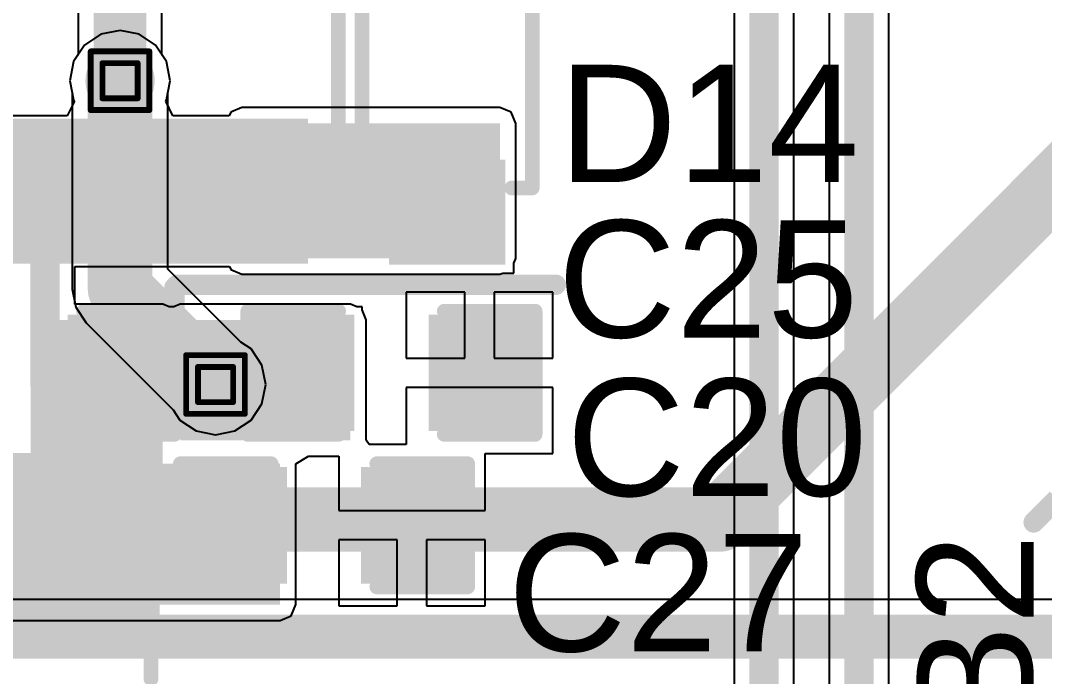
# Model space of a CAD drawing. Header units: inches. Extents: x -0.3 to 9.9, y -0.4 to 5.
# Drawn here: x 3.0755 to 3.4247, y 0.3705 to 0.5941 of the extents above; entities that cross this region are included whole.
import ezdxf

# ---------------------------------------------------------------- set-up
doc = ezdxf.new("R2010")
doc.units = ezdxf.units.IN
doc.header["$MEASUREMENT"] = 0
for name, color, linetype in [('Bottom Layer', 5, 'Continuous'), ('Bottom Solder', 6, 'Continuous'), ('Drill Drawing', 1, 'Continuous'), ('Top Layer', 1, 'Continuous'), ('Top Overlay', 2, 'Continuous'), ('Top Paste', 8, 'Continuous'), ('Top Solder', 216, 'Continuous'), ('Via Holes', 16, 'Continuous')]:
    doc.layers.add(name, color=color, linetype=linetype)
doc.styles.add('Arial', font='', dxfattribs={"height": 0.2})
doc.styles.get('Arial').set_extended_font_data('Arial')

# ---------------------------------------------------------------- blocks, each defined once
blk = doc.blocks.new('14_TSSOP_54')
at = {"layer": 'Top Layer'}
for points in [[(-0.12992, 0.08563), (-0.08858, 0.08563), (-0.08858, 0.06791), (-0.12992, 0.06791)], [(0.08858, 0.08563), (0.12992, 0.08563), (0.12992, 0.06791), (0.08858, 0.06791)], [(-0.12992, 0.06004), (-0.08858, 0.06004), (-0.08858, 0.04232), (-0.12992, 0.04232)], [(0.08858, 0.06004), (0.12992, 0.06004), (0.12992, 0.04232), (0.08858, 0.04232)], [(-0.12992, 0.03445), (-0.08858, 0.03445), (-0.08858, 0.01673), (-0.12992, 0.01673)], [(0.08858, 0.03445), (0.12992, 0.03445), (0.12992, 0.01673), (0.08858, 0.01673)], [(-0.12992, 0.00886), (-0.08858, 0.00886), (-0.08858, -0.00886), (-0.12992, -0.00886)], [(0.08858, 0.00886), (0.12992, 0.00886), (0.12992, -0.00886), (0.08858, -0.00886)], [(-0.12992, -0.01673), (-0.08858, -0.01673), (-0.08858, -0.03445), (-0.12992, -0.03445)], [(0.08858, -0.01673), (0.12992, -0.01673), (0.12992, -0.03445), (0.08858, -0.03445)], [(-0.12992, -0.04232), (-0.08858, -0.04232), (-0.08858, -0.06004), (-0.12992, -0.06004)], [(0.08858, -0.04232), (0.12992, -0.04232), (0.12992, -0.06004), (0.08858, -0.06004)], [(-0.12992, -0.06791), (-0.08858, -0.06791), (-0.08858, -0.08563), (-0.12992, -0.08563)], [(0.08858, -0.06791), (0.12992, -0.06791), (0.12992, -0.08563), (0.08858, -0.08563)]]:
    blk.add_hatch(color=1, dxfattribs=at).paths.add_polyline_path(points)
at = {"layer": 'Top Overlay'}
blk.add_hatch(color=2, dxfattribs=at).paths.add_polyline_path([(-0.084, 0.068), (-0.073, 0.068), (-0.073, 0.086), (-0.084, 0.086)])
at = {"layer": 'Top Paste'}
for points in [[(-0.12992, 0.08563), (-0.08858, 0.08563), (-0.08858, 0.06791), (-0.12992, 0.06791)], [(0.08858, 0.08563), (0.12992, 0.08563), (0.12992, 0.06791), (0.08858, 0.06791)], [(-0.12992, 0.06004), (-0.08858, 0.06004), (-0.08858, 0.04232), (-0.12992, 0.04232)], [(0.08858, 0.06004), (0.12992, 0.06004), (0.12992, 0.04232), (0.08858, 0.04232)], [(-0.12992, 0.03445), (-0.08858, 0.03445), (-0.08858, 0.01673), (-0.12992, 0.01673)], [(0.08858, 0.03445), (0.12992, 0.03445), (0.12992, 0.01673), (0.08858, 0.01673)], [(-0.12992, 0.00886), (-0.08858, 0.00886), (-0.08858, -0.00886), (-0.12992, -0.00886)], [(0.08858, 0.00886), (0.12992, 0.00886), (0.12992, -0.00886), (0.08858, -0.00886)], [(-0.12992, -0.01673), (-0.08858, -0.01673), (-0.08858, -0.03445), (-0.12992, -0.03445)], [(0.08858, -0.01673), (0.12992, -0.01673), (0.12992, -0.03445), (0.08858, -0.03445)], [(-0.12992, -0.04232), (-0.08858, -0.04232), (-0.08858, -0.06004), (-0.12992, -0.06004)], [(0.08858, -0.04232), (0.12992, -0.04232), (0.12992, -0.06004), (0.08858, -0.06004)], [(-0.12992, -0.06791), (-0.08858, -0.06791), (-0.08858, -0.08563), (-0.12992, -0.08563)], [(0.08858, -0.06791), (0.12992, -0.06791), (0.12992, -0.08563), (0.08858, -0.08563)]]:
    blk.add_hatch(color=8, dxfattribs=at).paths.add_polyline_path(points)
at = {"layer": 'Top Solder'}
for points in [[(-0.13392, 0.08963), (-0.08458, 0.08963), (-0.08458, 0.06391), (-0.13392, 0.06391)], [(0.08458, 0.08963), (0.13392, 0.08963), (0.13392, 0.06391), (0.08458, 0.06391)], [(-0.13392, 0.06404), (-0.08458, 0.06404), (-0.08458, 0.03832), (-0.13392, 0.03832)], [(0.08458, 0.06404), (0.13392, 0.06404), (0.13392, 0.03832), (0.08458, 0.03832)], [(-0.13392, 0.03845), (-0.08458, 0.03845), (-0.08458, 0.01273), (-0.13392, 0.01273)], [(0.08458, 0.03845), (0.13392, 0.03845), (0.13392, 0.01273), (0.08458, 0.01273)], [(-0.13392, 0.01286), (-0.08458, 0.01286), (-0.08458, -0.01286), (-0.13392, -0.01286)], [(0.08458, 0.01286), (0.13392, 0.01286), (0.13392, -0.01286), (0.08458, -0.01286)], [(-0.13392, -0.01273), (-0.08458, -0.01273), (-0.08458, -0.03845), (-0.13392, -0.03845)], [(0.08458, -0.01273), (0.13392, -0.01273), (0.13392, -0.03845), (0.08458, -0.03845)], [(-0.13392, -0.03832), (-0.08458, -0.03832), (-0.08458, -0.06404), (-0.13392, -0.06404)], [(0.08458, -0.03832), (0.13392, -0.03832), (0.13392, -0.06404), (0.08458, -0.06404)], [(-0.13392, -0.06391), (-0.08458, -0.06391), (-0.08458, -0.08963), (-0.13392, -0.08963)], [(0.08458, -0.06391), (0.13392, -0.06391), (0.13392, -0.08963), (0.08458, -0.08963)]]:
    blk.add_hatch(color=216, dxfattribs=at).paths.add_polyline_path(points)
at = {"layer": 'Top Overlay'}
for points in [[(-0.09, 0.1, 0.005, 0.005, 0), (-0.09, 0.092, 0.005, 0.005, 0)], [(-0.09, 0.1, 0.005, 0.005, 0), (0.09, 0.1, 0.005, 0.005, 0)], [(0.09, 0.1, 0.005, 0.005, 0), (0.09, 0.092, 0.005, 0.005, 0)], [(-0.141, 0.082, 0.00787, 0.00787, 0), (-0.141, 0.072, 0.00787, 0.00787, 0)], [(-0.141, 0.082, 0.00787, 0.00787, 0), (-0.136, 0.077, 0.00787, 0.00787, 0)], [(-0.136, 0.077, 0.00787, 0.00787, 0), (-0.141, 0.072, 0.00787, 0.00787, 0)], [(-0.09, -0.092, 0.005, 0.005, 0), (-0.09, -0.1, 0.005, 0.005, 0)], [(0.09, -0.092, 0.005, 0.005, 0), (0.09, -0.1, 0.005, 0.005, 0)], [(-0.09, -0.1, 0.005, 0.005, 0), (0.09, -0.1, 0.005, 0.005, 0)]]:
    blk.add_lwpolyline(points, format="xyseb", dxfattribs=at)
for points in [[(-0.09125, 0.1, 0.0025, 0.0025, 1), (-0.08875, 0.1, 0.0025, 0.0025, 1)], [(-0.09125, 0.1, 0.0025, 0.0025, 1), (-0.08875, 0.1, 0.0025, 0.0025, 1)], [(0.08875, 0.1, 0.0025, 0.0025, 1), (0.09125, 0.1, 0.0025, 0.0025, 1)], [(0.08875, 0.1, 0.0025, 0.0025, 1), (0.09125, 0.1, 0.0025, 0.0025, 1)], [(-0.09125, 0.092, 0.0025, 0.0025, 1), (-0.08875, 0.092, 0.0025, 0.0025, 1)], [(0.08875, 0.092, 0.0025, 0.0025, 1), (0.09125, 0.092, 0.0025, 0.0025, 1)], [(-0.14297, 0.082, 0.00394, 0.00394, 1), (-0.13903, 0.082, 0.00394, 0.00394, 1)], [(-0.14297, 0.082, 0.00394, 0.00394, 1), (-0.13903, 0.082, 0.00394, 0.00394, 1)], [(-0.13797, 0.077, 0.00394, 0.00394, 1), (-0.13403, 0.077, 0.00394, 0.00394, 1)], [(-0.13797, 0.077, 0.00394, 0.00394, 1), (-0.13403, 0.077, 0.00394, 0.00394, 1)], [(-0.14297, 0.072, 0.00394, 0.00394, 1), (-0.13903, 0.072, 0.00394, 0.00394, 1)], [(-0.14297, 0.072, 0.00394, 0.00394, 1), (-0.13903, 0.072, 0.00394, 0.00394, 1)], [(-0.09125, -0.092, 0.0025, 0.0025, 1), (-0.08875, -0.092, 0.0025, 0.0025, 1)], [(0.08875, -0.092, 0.0025, 0.0025, 1), (0.09125, -0.092, 0.0025, 0.0025, 1)], [(-0.09125, -0.1, 0.0025, 0.0025, 1), (-0.08875, -0.1, 0.0025, 0.0025, 1)], [(-0.09125, -0.1, 0.0025, 0.0025, 1), (-0.08875, -0.1, 0.0025, 0.0025, 1)], [(0.08875, -0.1, 0.0025, 0.0025, 1), (0.09125, -0.1, 0.0025, 0.0025, 1)], [(0.08875, -0.1, 0.0025, 0.0025, 1), (0.09125, -0.1, 0.0025, 0.0025, 1)]]:
    blk.add_lwpolyline(points, format="xyseb", close=True, dxfattribs=at)
blk = doc.blocks.new('I___0805_130')
at = {"layer": 'Top Layer'}
for points in [[(-0.06299, 0.02598), (-0.01575, 0.02598), (-0.01575, -0.02598), (-0.06299, -0.02598)], [(0.01575, 0.02598), (0.06299, 0.02598), (0.06299, -0.02598), (0.01575, -0.02598)]]:
    blk.add_hatch(color=1, dxfattribs=at).paths.add_polyline_path(points)
at = {"layer": 'Top Paste'}
for points in [[(-0.06299, 0.02598), (-0.01575, 0.02598), (-0.01575, -0.02598), (-0.06299, -0.02598)], [(0.01575, 0.02598), (0.06299, 0.02598), (0.06299, -0.02598), (0.01575, -0.02598)]]:
    blk.add_hatch(color=8, dxfattribs=at).paths.add_polyline_path(points)
at = {"layer": 'Top Solder'}
for points in [[(-0.06699, 0.02998), (-0.01175, 0.02998), (-0.01175, -0.02998), (-0.06699, -0.02998)], [(0.01175, 0.02998), (0.06699, 0.02998), (0.06699, -0.02998), (0.01175, -0.02998)]]:
    blk.add_hatch(color=216, dxfattribs=at).paths.add_polyline_path(points)
at = {"layer": 'Top Overlay'}
for points in [[(-0.01, 0.027, 0.005, 0.005, 0), (0.01, 0.027, 0.005, 0.005, 0)], [(-0.01, -0.027, 0.005, 0.005, 0), (0.01, -0.027, 0.005, 0.005, 0)]]:
    blk.add_lwpolyline(points, format="xyseb", dxfattribs=at)
for points in [[(-0.01125, 0.027, 0.0025, 0.0025, 1), (-0.00875, 0.027, 0.0025, 0.0025, 1)], [(0.00875, 0.027, 0.0025, 0.0025, 1), (0.01125, 0.027, 0.0025, 0.0025, 1)], [(-0.01125, -0.027, 0.0025, 0.0025, 1), (-0.00875, -0.027, 0.0025, 0.0025, 1)], [(0.00875, -0.027, 0.0025, 0.0025, 1), (0.01125, -0.027, 0.0025, 0.0025, 1)]]:
    blk.add_lwpolyline(points, format="xyseb", close=True, dxfattribs=at)
blk = doc.blocks.new('SOD_323_155')
at = {"layer": 'Top Layer'}
for points in [[(-0.02953, -0.01772), (-0.06102, -0.01772), (-0.06102, 0.01772), (-0.02953, 0.01772)], [(0.06102, -0.01772), (0.02953, -0.01772), (0.02953, 0.01772), (0.06102, 0.01772)]]:
    blk.add_hatch(color=1, dxfattribs=at).paths.add_polyline_path(points)
at = {"layer": 'Top Overlay'}
for points in [[(-0.079, 0.019), (-0.036, 0.019), (-0.036, 0.031), (-0.079, 0.031)], [(-0.079, -0.02), (-0.062, -0.02), (-0.062, 0.02), (-0.079, 0.02)], [(-0.079, -0.031), (-0.036, -0.031), (-0.036, -0.019), (-0.079, -0.019)]]:
    blk.add_hatch(color=2, dxfattribs=at).paths.add_polyline_path(points)
at = {"layer": 'Top Paste'}
for points in [[(-0.02953, -0.01772), (-0.06102, -0.01772), (-0.06102, 0.01772), (-0.02953, 0.01772)], [(0.06102, -0.01772), (0.02953, -0.01772), (0.02953, 0.01772), (0.06102, 0.01772)]]:
    blk.add_hatch(color=8, dxfattribs=at).paths.add_polyline_path(points)
at = {"layer": 'Top Solder'}
for points in [[(-0.02736, -0.01988), (-0.06319, -0.01988), (-0.06319, 0.01988), (-0.02736, 0.01988)], [(0.06319, -0.01988), (0.02736, -0.01988), (0.02736, 0.01988), (0.06319, 0.01988)]]:
    blk.add_hatch(color=216, dxfattribs=at).paths.add_polyline_path(points)
at = {"layer": 'Top Overlay'}
for points in [[(0.037, 0.029, 0.005, 0.005, 0), (-0.036, 0.029, 0.005, 0.005, 0)], [(0.037, 0.022, 0.005, 0.005, 0), (0.037, 0.029, 0.005, 0.005, 0)], [(0.037, -0.029, 0.005, 0.005, 0), (0.037, -0.022, 0.005, 0.005, 0)], [(0.037, -0.029, 0.005, 0.005, 0), (-0.036, -0.029, 0.005, 0.005, 0)]]:
    blk.add_lwpolyline(points, format="xyseb", dxfattribs=at)
for points in [[(-0.03725, 0.029, 0.0025, 0.0025, 1), (-0.03475, 0.029, 0.0025, 0.0025, 1)], [(0.03575, 0.029, 0.0025, 0.0025, 1), (0.03825, 0.029, 0.0025, 0.0025, 1)], [(0.03575, 0.029, 0.0025, 0.0025, 1), (0.03825, 0.029, 0.0025, 0.0025, 1)], [(0.03575, 0.022, 0.0025, 0.0025, 1), (0.03825, 0.022, 0.0025, 0.0025, 1)], [(0.03575, -0.022, 0.0025, 0.0025, 1), (0.03825, -0.022, 0.0025, 0.0025, 1)], [(-0.03725, -0.029, 0.0025, 0.0025, 1), (-0.03475, -0.029, 0.0025, 0.0025, 1)], [(0.03575, -0.029, 0.0025, 0.0025, 1), (0.03825, -0.029, 0.0025, 0.0025, 1)], [(0.03575, -0.029, 0.0025, 0.0025, 1), (0.03825, -0.029, 0.0025, 0.0025, 1)]]:
    blk.add_lwpolyline(points, format="xyseb", close=True, dxfattribs=at)
blk = doc.blocks.new('C___0603_192')
at = {"layer": 'Top Layer'}
for points in [[(-0.015, 0.0175), (-0.015, -0.0175), (-0.045, -0.0175), (-0.045, 0.0175)], [(0.045, 0.0175), (0.045, -0.0175), (0.015, -0.0175), (0.015, 0.0175)]]:
    blk.add_hatch(color=1, dxfattribs=at).paths.add_polyline_path(points)
at = {"layer": 'Top Paste'}
for points in [[(-0.015, 0.0175), (-0.015, -0.0175), (-0.045, -0.0175), (-0.045, 0.0175)], [(0.045, 0.0175), (0.045, -0.0175), (0.015, -0.0175), (0.015, 0.0175)]]:
    blk.add_hatch(color=8, dxfattribs=at).paths.add_polyline_path(points)
at = {"layer": 'Top Solder'}
for points in [[(-0.01264, 0.01986), (-0.01264, -0.01986), (-0.04736, -0.01986), (-0.04736, 0.01986)], [(0.04736, 0.01986), (0.04736, -0.01986), (0.01264, -0.01986), (0.01264, 0.01986)]]:
    blk.add_hatch(color=216, dxfattribs=at).paths.add_polyline_path(points)
at = {"layer": 'Top Overlay'}
for points in [[(-0.049, 0.021, 0.005, 0.005, 0), (-0.018, 0.021, 0.005, 0.005, 0)], [(-0.049, -0.021, 0.005, 0.005, 0), (-0.049, 0.021, 0.005, 0.005, 0)], [(0.018, 0.021, 0.005, 0.005, 0), (0.049, 0.021, 0.005, 0.005, 0)], [(0.049, -0.021, 0.005, 0.005, 0), (0.049, 0.021, 0.005, 0.005, 0)], [(-0.049, -0.021, 0.005, 0.005, 0), (-0.018, -0.021, 0.005, 0.005, 0)], [(0.018, -0.021, 0.005, 0.005, 0), (0.049, -0.021, 0.005, 0.005, 0)]]:
    blk.add_lwpolyline(points, format="xyseb", dxfattribs=at)
for points in [[(-0.05025, 0.021, 0.0025, 0.0025, 1), (-0.04775, 0.021, 0.0025, 0.0025, 1)], [(-0.05025, 0.021, 0.0025, 0.0025, 1), (-0.04775, 0.021, 0.0025, 0.0025, 1)], [(-0.01925, 0.021, 0.0025, 0.0025, 1), (-0.01675, 0.021, 0.0025, 0.0025, 1)], [(0.01675, 0.021, 0.0025, 0.0025, 1), (0.01925, 0.021, 0.0025, 0.0025, 1)], [(0.04775, 0.021, 0.0025, 0.0025, 1), (0.05025, 0.021, 0.0025, 0.0025, 1)], [(0.04775, 0.021, 0.0025, 0.0025, 1), (0.05025, 0.021, 0.0025, 0.0025, 1)], [(-0.05025, -0.021, 0.0025, 0.0025, 1), (-0.04775, -0.021, 0.0025, 0.0025, 1)], [(-0.05025, -0.021, 0.0025, 0.0025, 1), (-0.04775, -0.021, 0.0025, 0.0025, 1)], [(-0.01925, -0.021, 0.0025, 0.0025, 1), (-0.01675, -0.021, 0.0025, 0.0025, 1)], [(0.01675, -0.021, 0.0025, 0.0025, 1), (0.01925, -0.021, 0.0025, 0.0025, 1)], [(0.04775, -0.021, 0.0025, 0.0025, 1), (0.05025, -0.021, 0.0025, 0.0025, 1)], [(0.04775, -0.021, 0.0025, 0.0025, 1), (0.05025, -0.021, 0.0025, 0.0025, 1)]]:
    blk.add_lwpolyline(points, format="xyseb", close=True, dxfattribs=at)
blk = doc.blocks.new('C___0603_194')
at = {"layer": 'Top Layer'}
for points in [[(-0.015, 0.0175), (-0.015, -0.0175), (-0.045, -0.0175), (-0.045, 0.0175)], [(0.045, 0.0175), (0.045, -0.0175), (0.015, -0.0175), (0.015, 0.0175)]]:
    blk.add_hatch(color=1, dxfattribs=at).paths.add_polyline_path(points)
at = {"layer": 'Top Paste'}
for points in [[(-0.015, 0.0175), (-0.015, -0.0175), (-0.045, -0.0175), (-0.045, 0.0175)], [(0.045, 0.0175), (0.045, -0.0175), (0.015, -0.0175), (0.015, 0.0175)]]:
    blk.add_hatch(color=8, dxfattribs=at).paths.add_polyline_path(points)
at = {"layer": 'Top Solder'}
for points in [[(-0.01264, 0.01986), (-0.01264, -0.01986), (-0.04736, -0.01986), (-0.04736, 0.01986)], [(0.04736, 0.01986), (0.04736, -0.01986), (0.01264, -0.01986), (0.01264, 0.01986)]]:
    blk.add_hatch(color=216, dxfattribs=at).paths.add_polyline_path(points)
at = {"layer": 'Top Overlay'}
for points in [[(-0.049, 0.021, 0.005, 0.005, 0), (-0.018, 0.021, 0.005, 0.005, 0)], [(-0.049, -0.021, 0.005, 0.005, 0), (-0.049, 0.021, 0.005, 0.005, 0)], [(0.018, 0.021, 0.005, 0.005, 0), (0.049, 0.021, 0.005, 0.005, 0)], [(0.049, -0.021, 0.005, 0.005, 0), (0.049, 0.021, 0.005, 0.005, 0)], [(-0.049, -0.021, 0.005, 0.005, 0), (-0.018, -0.021, 0.005, 0.005, 0)], [(0.018, -0.021, 0.005, 0.005, 0), (0.049, -0.021, 0.005, 0.005, 0)]]:
    blk.add_lwpolyline(points, format="xyseb", dxfattribs=at)
for points in [[(-0.05025, 0.021, 0.0025, 0.0025, 1), (-0.04775, 0.021, 0.0025, 0.0025, 1)], [(-0.05025, 0.021, 0.0025, 0.0025, 1), (-0.04775, 0.021, 0.0025, 0.0025, 1)], [(-0.01925, 0.021, 0.0025, 0.0025, 1), (-0.01675, 0.021, 0.0025, 0.0025, 1)], [(0.01675, 0.021, 0.0025, 0.0025, 1), (0.01925, 0.021, 0.0025, 0.0025, 1)], [(0.04775, 0.021, 0.0025, 0.0025, 1), (0.05025, 0.021, 0.0025, 0.0025, 1)], [(0.04775, 0.021, 0.0025, 0.0025, 1), (0.05025, 0.021, 0.0025, 0.0025, 1)], [(-0.05025, -0.021, 0.0025, 0.0025, 1), (-0.04775, -0.021, 0.0025, 0.0025, 1)], [(-0.05025, -0.021, 0.0025, 0.0025, 1), (-0.04775, -0.021, 0.0025, 0.0025, 1)], [(-0.01925, -0.021, 0.0025, 0.0025, 1), (-0.01675, -0.021, 0.0025, 0.0025, 1)], [(0.01675, -0.021, 0.0025, 0.0025, 1), (0.01925, -0.021, 0.0025, 0.0025, 1)], [(0.04775, -0.021, 0.0025, 0.0025, 1), (0.05025, -0.021, 0.0025, 0.0025, 1)], [(0.04775, -0.021, 0.0025, 0.0025, 1), (0.05025, -0.021, 0.0025, 0.0025, 1)]]:
    blk.add_lwpolyline(points, format="xyseb", close=True, dxfattribs=at)
blk = doc.blocks.new('C___0603_199')
at = {"layer": 'Top Layer'}
for points in [[(-0.015, 0.0175), (-0.015, -0.0175), (-0.045, -0.0175), (-0.045, 0.0175)], [(0.045, 0.0175), (0.045, -0.0175), (0.015, -0.0175), (0.015, 0.0175)]]:
    blk.add_hatch(color=1, dxfattribs=at).paths.add_polyline_path(points)
at = {"layer": 'Top Paste'}
for points in [[(-0.015, 0.0175), (-0.015, -0.0175), (-0.045, -0.0175), (-0.045, 0.0175)], [(0.045, 0.0175), (0.045, -0.0175), (0.015, -0.0175), (0.015, 0.0175)]]:
    blk.add_hatch(color=8, dxfattribs=at).paths.add_polyline_path(points)
at = {"layer": 'Top Solder'}
for points in [[(-0.01264, 0.01986), (-0.01264, -0.01986), (-0.04736, -0.01986), (-0.04736, 0.01986)], [(0.04736, 0.01986), (0.04736, -0.01986), (0.01264, -0.01986), (0.01264, 0.01986)]]:
    blk.add_hatch(color=216, dxfattribs=at).paths.add_polyline_path(points)
at = {"layer": 'Top Overlay'}
for points in [[(-0.018, 0.021, 0.005, 0.005, 0), (-0.049, 0.021, 0.005, 0.005, 0)], [(-0.049, 0.021, 0.005, 0.005, 0), (-0.049, -0.021, 0.005, 0.005, 0)], [(0.049, 0.021, 0.005, 0.005, 0), (0.018, 0.021, 0.005, 0.005, 0)], [(0.049, 0.021, 0.005, 0.005, 0), (0.049, -0.021, 0.005, 0.005, 0)], [(-0.018, -0.021, 0.005, 0.005, 0), (-0.049, -0.021, 0.005, 0.005, 0)], [(0.049, -0.021, 0.005, 0.005, 0), (0.018, -0.021, 0.005, 0.005, 0)]]:
    blk.add_lwpolyline(points, format="xyseb", dxfattribs=at)
for points in [[(-0.05025, 0.021, 0.0025, 0.0025, 1), (-0.04775, 0.021, 0.0025, 0.0025, 1)], [(-0.05025, 0.021, 0.0025, 0.0025, 1), (-0.04775, 0.021, 0.0025, 0.0025, 1)], [(-0.01925, 0.021, 0.0025, 0.0025, 1), (-0.01675, 0.021, 0.0025, 0.0025, 1)], [(0.01675, 0.021, 0.0025, 0.0025, 1), (0.01925, 0.021, 0.0025, 0.0025, 1)], [(0.04775, 0.021, 0.0025, 0.0025, 1), (0.05025, 0.021, 0.0025, 0.0025, 1)], [(0.04775, 0.021, 0.0025, 0.0025, 1), (0.05025, 0.021, 0.0025, 0.0025, 1)], [(-0.05025, -0.021, 0.0025, 0.0025, 1), (-0.04775, -0.021, 0.0025, 0.0025, 1)], [(-0.05025, -0.021, 0.0025, 0.0025, 1), (-0.04775, -0.021, 0.0025, 0.0025, 1)], [(-0.01925, -0.021, 0.0025, 0.0025, 1), (-0.01675, -0.021, 0.0025, 0.0025, 1)], [(0.01675, -0.021, 0.0025, 0.0025, 1), (0.01925, -0.021, 0.0025, 0.0025, 1)], [(0.04775, -0.021, 0.0025, 0.0025, 1), (0.05025, -0.021, 0.0025, 0.0025, 1)], [(0.04775, -0.021, 0.0025, 0.0025, 1), (0.05025, -0.021, 0.0025, 0.0025, 1)]]:
    blk.add_lwpolyline(points, format="xyseb", close=True, dxfattribs=at)

msp = doc.modelspace()

# ---------------------------------------------------------------- hatches: boundary and pattern name
at = {"layer": 'Bottom Layer'}
h = msp.add_hatch(color=5, dxfattribs=at)
edge = h.paths.add_edge_path()
edge.add_arc((3.10945, 0.57355), 0.01181, 0, 360)
h = msp.add_hatch(color=5, dxfattribs=at)
edge = h.paths.add_edge_path()
edge.add_arc((3.142, 0.47), 0.01181, 0, 360)
at = {"layer": 'Bottom Solder'}
h = msp.add_hatch(color=6, dxfattribs=at)
edge = h.paths.add_edge_path()
edge.add_arc((3.10945, 0.57355), 0.00591, 0, 360)
h = msp.add_hatch(color=6, dxfattribs=at)
edge = h.paths.add_edge_path()
edge.add_arc((3.142, 0.47), 0.00591, 0, 360)
at = {"layer": 'Top Layer'}
h = msp.add_hatch(color=1, dxfattribs=at)
edge = h.paths.add_edge_path()
edge.add_arc((3.10945, 0.57355), 0.01181, 0, 360)
for points in [[(3.151, 0.513), (3.239, 0.513), (3.239, 0.559), (3.151, 0.559)], [(3.079, 0.427), (3.124, 0.427), (3.124, 0.492), (3.079, 0.492)], [(3.13, 0.451), (3.188, 0.451), (3.188, 0.492), (3.13, 0.492)], [(3.066, 0.395), (3.164, 0.395), (3.164, 0.443), (3.066, 0.443)]]:
    msp.add_hatch(color=1, dxfattribs=at).paths.add_polyline_path(points)
h = msp.add_hatch(color=1, dxfattribs=at)
edge = h.paths.add_edge_path()
edge.add_arc((3.142, 0.47), 0.01181, 0, 360)
at = {"layer": 'Top Solder'}
h = msp.add_hatch(color=216, dxfattribs=at)
edge = h.paths.add_edge_path()
edge.add_arc((3.10945, 0.57355), 0.00591, 0, 360)
h = msp.add_hatch(color=216, dxfattribs=at)
edge = h.paths.add_edge_path()
edge.add_arc((3.142, 0.47), 0.00591, 0, 360)
at = {"layer": 'Via Holes'}
h = msp.add_hatch(color=7, dxfattribs=at)
edge = h.paths.add_edge_path()
edge.add_arc((3.10945, 0.57355), 0.00591, 0, 360)
h = msp.add_hatch(color=7, dxfattribs=at)
edge = h.paths.add_edge_path()
edge.add_arc((3.142, 0.47), 0.00591, 0, 360)

# ---------------------------------------------------------------- linework, layer by layer
at = {"layer": 'Bottom Layer'}
for p, q in [((3.10945, 0.59069), (3.10289, 0.58938)), ((3.11601, 0.58938), (3.10945, 0.59069)), ((3.10289, 0.58938), (3.09733, 0.58567)), ((3.12157, 0.58567), (3.11601, 0.58938)), ((3.09733, 0.58567), (3.09362, 0.58011)), ((3.12529, 0.58011), (3.12157, 0.58567)), ((3.09362, 0.58011), (3.09231, 0.57355)), ((3.12659, 0.57355), (3.12529, 0.58011)), ((3.09231, 0.57355), (3.09314, 0.56939)), ((3.12577, 0.56939), (3.12659, 0.57355)), ((3.09314, 0.56939), (3.09314, 0.50255)), ((3.12577, 0.50931), (3.12577, 0.56939)), ((3.1506, 0.48447), (3.12577, 0.50931)), ((3.09314, 0.50255), (3.09438, 0.49631)), ((3.09438, 0.49631), (3.09792, 0.49101)), ((3.09792, 0.49101), (3.12753, 0.4614)), ((3.15412, 0.48212), (3.1506, 0.48447)), ((3.15784, 0.47656), (3.15412, 0.48212)), ((3.15914, 0.47), (3.15784, 0.47656)), ((3.15784, 0.46344), (3.15914, 0.47)), ((3.12753, 0.4614), (3.12988, 0.45788)), ((3.15412, 0.45788), (3.15784, 0.46344)), ((3.12988, 0.45788), (3.13544, 0.45416)), ((3.14856, 0.45416), (3.15412, 0.45788)), ((3.13544, 0.45416), (3.142, 0.45286)), ((3.142, 0.45286), (3.14856, 0.45416)), ((3.69772, 0.39674), (2.79328, 0.39674))]:
    msp.add_line(p, q, dxfattribs=at)
for points in [[(3.314, 0.424, 0.022, 0.022, 0), (3.518, 0.628, 0.022, 0.022, 0)], [(3.10945, 0.50255, 0.022, 0.022, 0), (3.10945, 0.57355, 0.022, 0.022, 0)], [(3.10945, 0.50255, 0.022, 0.022, 0), (3.142, 0.47, 0.022, 0.022, 0)], [(3.064, 0.424, 0.022, 0.022, 0), (3.314, 0.424, 0.022, 0.022, 0)], [(2.788, 0.384, 0.015, 0.015, 0), (3.703, 0.384, 0.015, 0.015, 0)]]:
    msp.add_lwpolyline(points, format="xyseb", dxfattribs=at)
for points in [[(3.10395, 0.57355, 0.011, 0.011, 1), (3.11495, 0.57355, 0.011, 0.011, 1)], [(3.10395, 0.50255, 0.011, 0.011, 1), (3.11495, 0.50255, 0.011, 0.011, 1)], [(3.10395, 0.50255, 0.011, 0.011, 1), (3.11495, 0.50255, 0.011, 0.011, 1)], [(3.1365, 0.47, 0.011, 0.011, 1), (3.1475, 0.47, 0.011, 0.011, 1)], [(3.3085, 0.424, 0.011, 0.011, 1), (3.3195, 0.424, 0.011, 0.011, 1)], [(3.3085, 0.424, 0.011, 0.011, 1), (3.3195, 0.424, 0.011, 0.011, 1)]]:
    msp.add_lwpolyline(points, format="xyseb", close=True, dxfattribs=at)
at = {"layer": 'Drill Drawing'}
for points in [[(3.09945, 0.58355, 0.002, 0.002, 0), (3.11945, 0.58355, 0.002, 0.002, 0)], [(3.09945, 0.56355, 0.002, 0.002, 0), (3.09945, 0.58355, 0.002, 0.002, 0)], [(3.11945, 0.56355, 0.002, 0.002, 0), (3.11945, 0.58355, 0.002, 0.002, 0)], [(3.10345, 0.57955, 0.002, 0.002, 0), (3.11545, 0.57955, 0.002, 0.002, 0)], [(3.10345, 0.56755, 0.002, 0.002, 0), (3.10345, 0.57955, 0.002, 0.002, 0)], [(3.11545, 0.56755, 0.002, 0.002, 0), (3.11545, 0.57955, 0.002, 0.002, 0)], [(3.10345, 0.56755, 0.002, 0.002, 0), (3.11545, 0.56755, 0.002, 0.002, 0)], [(3.09945, 0.56355, 0.002, 0.002, 0), (3.11945, 0.56355, 0.002, 0.002, 0)], [(3.132, 0.48, 0.002, 0.002, 0), (3.152, 0.48, 0.002, 0.002, 0)], [(3.132, 0.46, 0.002, 0.002, 0), (3.132, 0.48, 0.002, 0.002, 0)], [(3.152, 0.46, 0.002, 0.002, 0), (3.152, 0.48, 0.002, 0.002, 0)], [(3.136, 0.476, 0.002, 0.002, 0), (3.148, 0.476, 0.002, 0.002, 0)], [(3.136, 0.464, 0.002, 0.002, 0), (3.136, 0.476, 0.002, 0.002, 0)], [(3.148, 0.464, 0.002, 0.002, 0), (3.148, 0.476, 0.002, 0.002, 0)], [(3.136, 0.464, 0.002, 0.002, 0), (3.148, 0.464, 0.002, 0.002, 0)], [(3.132, 0.46, 0.002, 0.002, 0), (3.152, 0.46, 0.002, 0.002, 0)]]:
    msp.add_lwpolyline(points, format="xyseb", dxfattribs=at)
for points in [[(3.09895, 0.58355, 0.001, 0.001, 1), (3.09995, 0.58355, 0.001, 0.001, 1)], [(3.09895, 0.58355, 0.001, 0.001, 1), (3.09995, 0.58355, 0.001, 0.001, 1)], [(3.11895, 0.58355, 0.001, 0.001, 1), (3.11995, 0.58355, 0.001, 0.001, 1)], [(3.11895, 0.58355, 0.001, 0.001, 1), (3.11995, 0.58355, 0.001, 0.001, 1)], [(3.10295, 0.57955, 0.001, 0.001, 1), (3.10395, 0.57955, 0.001, 0.001, 1)], [(3.10295, 0.57955, 0.001, 0.001, 1), (3.10395, 0.57955, 0.001, 0.001, 1)], [(3.11495, 0.57955, 0.001, 0.001, 1), (3.11595, 0.57955, 0.001, 0.001, 1)], [(3.11495, 0.57955, 0.001, 0.001, 1), (3.11595, 0.57955, 0.001, 0.001, 1)], [(3.10295, 0.56755, 0.001, 0.001, 1), (3.10395, 0.56755, 0.001, 0.001, 1)], [(3.10295, 0.56755, 0.001, 0.001, 1), (3.10395, 0.56755, 0.001, 0.001, 1)], [(3.11495, 0.56755, 0.001, 0.001, 1), (3.11595, 0.56755, 0.001, 0.001, 1)], [(3.11495, 0.56755, 0.001, 0.001, 1), (3.11595, 0.56755, 0.001, 0.001, 1)], [(3.09895, 0.56355, 0.001, 0.001, 1), (3.09995, 0.56355, 0.001, 0.001, 1)], [(3.09895, 0.56355, 0.001, 0.001, 1), (3.09995, 0.56355, 0.001, 0.001, 1)], [(3.11895, 0.56355, 0.001, 0.001, 1), (3.11995, 0.56355, 0.001, 0.001, 1)], [(3.11895, 0.56355, 0.001, 0.001, 1), (3.11995, 0.56355, 0.001, 0.001, 1)], [(3.1315, 0.48, 0.001, 0.001, 1), (3.1325, 0.48, 0.001, 0.001, 1)], [(3.1315, 0.48, 0.001, 0.001, 1), (3.1325, 0.48, 0.001, 0.001, 1)], [(3.1515, 0.48, 0.001, 0.001, 1), (3.1525, 0.48, 0.001, 0.001, 1)], [(3.1515, 0.48, 0.001, 0.001, 1), (3.1525, 0.48, 0.001, 0.001, 1)], [(3.1355, 0.476, 0.001, 0.001, 1), (3.1365, 0.476, 0.001, 0.001, 1)], [(3.1355, 0.476, 0.001, 0.001, 1), (3.1365, 0.476, 0.001, 0.001, 1)], [(3.1475, 0.476, 0.001, 0.001, 1), (3.1485, 0.476, 0.001, 0.001, 1)], [(3.1475, 0.476, 0.001, 0.001, 1), (3.1485, 0.476, 0.001, 0.001, 1)], [(3.1355, 0.464, 0.001, 0.001, 1), (3.1365, 0.464, 0.001, 0.001, 1)], [(3.1355, 0.464, 0.001, 0.001, 1), (3.1365, 0.464, 0.001, 0.001, 1)], [(3.1475, 0.464, 0.001, 0.001, 1), (3.1485, 0.464, 0.001, 0.001, 1)], [(3.1475, 0.464, 0.001, 0.001, 1), (3.1485, 0.464, 0.001, 0.001, 1)], [(3.1315, 0.46, 0.001, 0.001, 1), (3.1325, 0.46, 0.001, 0.001, 1)], [(3.1315, 0.46, 0.001, 0.001, 1), (3.1325, 0.46, 0.001, 0.001, 1)], [(3.1515, 0.46, 0.001, 0.001, 1), (3.1525, 0.46, 0.001, 0.001, 1)], [(3.1515, 0.46, 0.001, 0.001, 1), (3.1525, 0.46, 0.001, 0.001, 1)]]:
    msp.add_lwpolyline(points, format="xyseb", close=True, dxfattribs=at)
at = {"layer": 'Top Layer'}
for p, q in [((3.3188, 0.74759), (3.3188, 0.30535)), ((3.3392, 0.30535), (3.3392, 0.74759)), ((3.3716, 0.33341), (3.3716, 0.74759)), ((3.35121, 0.74673), (3.35121, 0.33341)), ((3.09518, 0.63145), (3.09518, 0.58244)), ((3.12373, 0.58244), (3.12373, 0.62554)), ((3.09362, 0.58011), (3.09231, 0.57355)), ((3.09518, 0.58244), (3.09362, 0.58011)), ((3.12529, 0.58011), (3.12373, 0.58244)), ((3.12659, 0.57355), (3.12529, 0.58011)), ((3.09231, 0.57355), (3.09362, 0.56699)), ((3.12529, 0.56699), (3.12659, 0.57355)), ((3.09389, 0.56658), (3.09147, 0.56158)), ((3.09362, 0.56699), (3.09389, 0.56658)), ((3.12501, 0.56658), (3.12529, 0.56699)), ((3.12744, 0.56158), (3.12501, 0.56658)), ((3.14717, 0.56283), (3.14665, 0.56158)), ((3.151, 0.56441), (3.14717, 0.56283)), ((3.239, 0.56441), (3.151, 0.56441)), ((3.24283, 0.56283), (3.239, 0.56441)), ((3.24441, 0.559), (3.24283, 0.56283)), ((3.09147, 0.56158), (3.05037, 0.56158)), ((3.14665, 0.56158), (3.12744, 0.56158)), ((3.24441, 0.513), (3.24441, 0.559)), ((3.09406, 0.49741), (3.09406, 0.51024)), ((3.09406, 0.51024), (3.14673, 0.51024)), ((3.14673, 0.51024), (3.14717, 0.50917)), ((3.24372, 0.51132), (3.24441, 0.513)), ((3.24372, 0.50798), (3.24372, 0.51132)), ((3.14717, 0.50917), (3.151, 0.50759)), ((3.151, 0.50759), (3.239, 0.50759)), ((3.239, 0.50759), (3.23994, 0.50798)), ((3.23994, 0.50798), (3.24372, 0.50798)), ((3.227, 0.5015), (3.207, 0.5015)), ((3.207, 0.5015), (3.207, 0.479)), ((3.227, 0.479), (3.227, 0.5015)), ((3.257, 0.5015), (3.237, 0.5015)), ((3.237, 0.5015), (3.237, 0.479)), ((3.257, 0.479), (3.257, 0.5015)), ((3.124, 0.49741), (3.09406, 0.49741)), ((3.1262, 0.4965), (3.124, 0.49741)), ((3.1278, 0.4965), (3.1262, 0.4965)), ((3.13, 0.49741), (3.1278, 0.4965)), ((3.188, 0.49741), (3.13, 0.49741)), ((3.1902, 0.4965), (3.188, 0.49741)), ((3.192, 0.4965), (3.1902, 0.4965)), ((3.192, 0.49541), (3.192, 0.4965)), ((3.19341, 0.492), (3.192, 0.49541)), ((3.19341, 0.451), (3.19341, 0.492)), ((3.207, 0.479), (3.227, 0.479)), ((3.237, 0.479), (3.257, 0.479)), ((3.232, 0.469), (3.207, 0.469)), ((3.207, 0.469), (3.207, 0.4495)), ((3.257, 0.469), (3.232, 0.469)), ((3.257, 0.4465), (3.257, 0.469)), ((3.19441, 0.4495), (3.19341, 0.451)), ((3.207, 0.4495), (3.19441, 0.4495)), ((3.16941, 0.443), (3.17375, 0.44559)), ((3.17375, 0.44559), (3.184, 0.44559)), ((3.184, 0.44559), (3.184, 0.427)), ((3.234, 0.427), (3.234, 0.4465)), ((3.234, 0.4465), (3.257, 0.4465)), ((3.16941, 0.395), (3.16941, 0.443)), ((3.184, 0.427), (3.209, 0.427)), ((3.209, 0.427), (3.234, 0.427)), ((3.204, 0.417), (3.184, 0.417)), ((3.184, 0.417), (3.184, 0.3945)), ((3.204, 0.3945), (3.204, 0.417)), ((3.234, 0.417), (3.214, 0.417)), ((3.214, 0.417), (3.214, 0.3945)), ((3.234, 0.3945), (3.234, 0.417)), ((3.16783, 0.39117), (3.16941, 0.395)), ((3.164, 0.38959), (3.16783, 0.39117)), ((3.184, 0.3945), (3.204, 0.3945)), ((3.214, 0.3945), (3.234, 0.3945)), ((3.066, 0.38959), (3.164, 0.38959))]:
    msp.add_line(p, q, dxfattribs=at)
for points in [[(3.329, 0.29195, 0.01, 0.01, 0), (3.329, 0.761, 0.01, 0.01, 0)], [(3.36141, 0.32, 0.01, 0.01, 0), (3.36141, 0.761, 0.01, 0.01, 0)], [(3.10945, 0.57355, 0.018, 0.018, 0), (3.10945, 0.63145, 0.018, 0.018, 0)], [(3.10945, 0.53591, 0.018, 0.018, 0), (3.10945, 0.57355, 0.018, 0.018, 0)], [(3.08386, 0.47, 0.01, 0.01, 0), (3.08386, 0.53591, 0.01, 0.01, 0)], [(3.08972, 0.4865, 0.01, 0.01, 0), (3.099, 0.4865, 0.01, 0.01, 0)], [(3.099, 0.4865, 0.01, 0.01, 0), (3.109, 0.4765, 0.01, 0.01, 0)], [(3.109, 0.474, 0.01, 0.01, 0), (3.109, 0.4765, 0.01, 0.01, 0)]]:
    msp.add_lwpolyline(points, format="xyseb", dxfattribs=at)
for points in [[(3.10495, 0.57355, 0.009, 0.009, 1), (3.11395, 0.57355, 0.009, 0.009, 1)], [(3.10495, 0.57355, 0.009, 0.009, 1), (3.11395, 0.57355, 0.009, 0.009, 1)], [(3.10495, 0.53591, 0.009, 0.009, 1), (3.11395, 0.53591, 0.009, 0.009, 1)], [(3.08136, 0.53591, 0.005, 0.005, 1), (3.08636, 0.53591, 0.005, 0.005, 1)], [(3.08722, 0.4865, 0.005, 0.005, 1), (3.09222, 0.4865, 0.005, 0.005, 1)], [(3.0965, 0.4865, 0.005, 0.005, 1), (3.1015, 0.4865, 0.005, 0.005, 1)], [(3.0965, 0.4865, 0.005, 0.005, 1), (3.1015, 0.4865, 0.005, 0.005, 1)], [(3.1065, 0.4765, 0.005, 0.005, 1), (3.1115, 0.4765, 0.005, 0.005, 1)], [(3.1065, 0.4765, 0.005, 0.005, 1), (3.1115, 0.4765, 0.005, 0.005, 1)], [(3.1065, 0.474, 0.005, 0.005, 1), (3.1115, 0.474, 0.005, 0.005, 1)], [(3.08136, 0.47, 0.005, 0.005, 1), (3.08636, 0.47, 0.005, 0.005, 1)]]:
    msp.add_lwpolyline(points, format="xyseb", close=True, dxfattribs=at)
at = {"layer": 'Top Overlay'}
for points in [[(3.128, 0.503, 0.007, 0.007, 0), (3.129, 0.504, 0.007, 0.007, 0)], [(3.128, 0.492, 0.007, 0.007, 0), (3.128, 0.503, 0.007, 0.007, 0)], [(3.129, 0.504, 0.007, 0.007, 0), (3.258, 0.504, 0.007, 0.007, 0)], [(3.421, 0.423, 0.007, 0.007, 0), (3.429, 0.431, 0.007, 0.007, 0)]]:
    msp.add_lwpolyline(points, format="xyseb", dxfattribs=at)
for points in [[(3.12625, 0.503, 0.0035, 0.0035, 1), (3.12975, 0.503, 0.0035, 0.0035, 1)], [(3.12625, 0.503, 0.0035, 0.0035, 1), (3.12975, 0.503, 0.0035, 0.0035, 1)], [(3.12725, 0.504, 0.0035, 0.0035, 1), (3.13075, 0.504, 0.0035, 0.0035, 1)], [(3.12725, 0.504, 0.0035, 0.0035, 1), (3.13075, 0.504, 0.0035, 0.0035, 1)], [(3.25625, 0.504, 0.0035, 0.0035, 1), (3.25975, 0.504, 0.0035, 0.0035, 1)], [(3.12625, 0.492, 0.0035, 0.0035, 1), (3.12975, 0.492, 0.0035, 0.0035, 1)], [(3.41925, 0.423, 0.0035, 0.0035, 1), (3.42275, 0.423, 0.0035, 0.0035, 1)]]:
    msp.add_lwpolyline(points, format="xyseb", close=True, dxfattribs=at)

# ---------------------------------------------------------------- block references
for name, p, rotation in [('14_TSSOP_54', (3.08386, 0.64516), 90), ('SOD_323_155', (3.221, 0.574), 270), ('C___0603_199', (3.202, 0.474), 180), ('I___0805_130', (3.093, 0.37963), 90)]:
    msp.add_blockref(name, p, dxfattribs=dict(rotation=rotation))
for name, p in [('C___0603_194', (3.079, 0.474)), ('C___0603_192', (3.179, 0.422))]:
    msp.add_blockref(name, p)

# ---------------------------------------------------------------- texts
at = {"layer": 'Top Overlay', "style": 'Arial'}
for s, p in [('D14', (3.25902, 0.53901)), ('C25', (3.25868, 0.48601)), ('C20', (3.26168, 0.43201)), ('C27', (3.24168, 0.37901))]:
    msp.add_text(s, height=0.04, dxfattribs=at).set_placement(p)
msp.add_text('FB2', height=0.04, rotation=90, dxfattribs=at).set_placement((3.42099, 0.31668))

doc.saveas('drawing.dxf')
